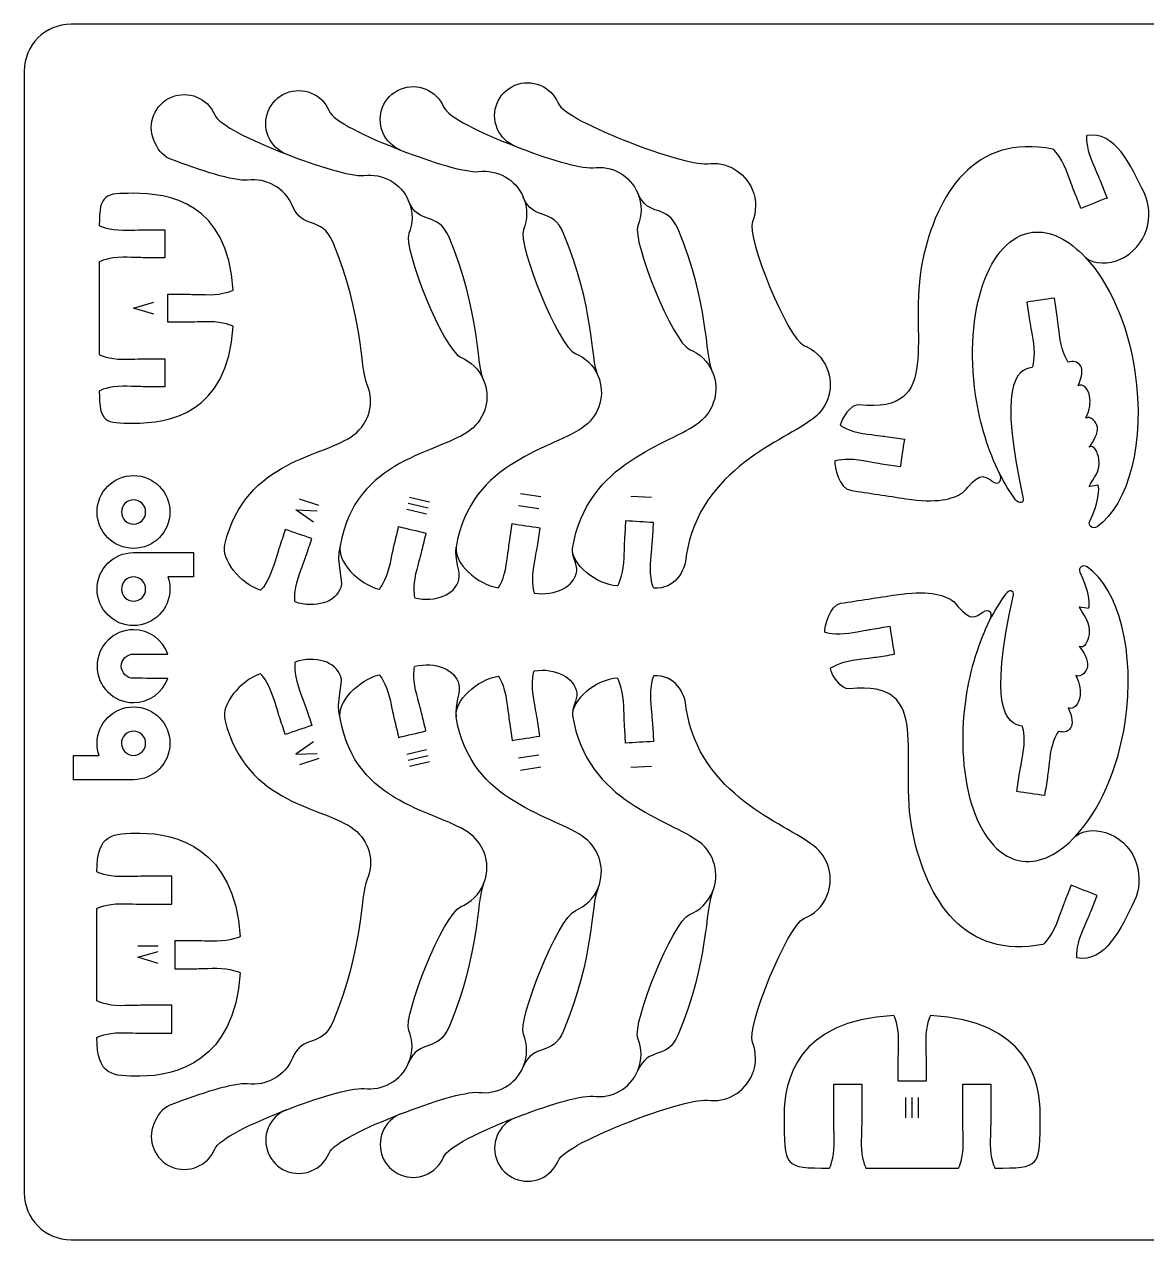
# Model space of a CAD drawing. Extents: x 218 to 438, y 182 to 312.
# Drawn here: x 218.3 to 338.3, y 182.2 to 312.2 of the extents above; entities that cross this region are included whole.
import ezdxf

# ---------------------------------------------------------------- set-up
doc = ezdxf.new("R2010")
doc.units = 0
doc.header["$MEASUREMENT"] = 0
doc.layers.add('DEFAULT', color=7, linetype='CONTINUOUS')

msp = doc.modelspace()

# ---------------------------------------------------------------- linework, layer by layer
at = {"layer": 'DEFAULT', "color": 7}
for points in [[(232.14, 281.19), (229.95, 281.85), (232.14, 282.47)], [(249.78, 260.72), (247.71, 261.41)], [(261.61, 261.08), (259.48, 261.59)], [(273.5, 261.67), (271.34, 261.99)], [(285.34, 261.57), (283.16, 261.7)], [(249.19, 258.96), (247.33, 260.28), (249.6, 260.17)], [(261.3, 259.8), (259.17, 260.31)], [(261.45, 260.44), (259.33, 260.95)], [(273.3, 260.36), (271.14, 260.69)], [(249.19, 235.44), (247.33, 234.12), (249.6, 234.22)], [(261.3, 234.6), (259.17, 234.09)], [(273.3, 234.04), (271.14, 233.71)], [(249.78, 233.68), (247.71, 232.98)], [(261.45, 233.96), (259.33, 233.45)], [(261.61, 233.31), (259.48, 232.8)], [(273.5, 232.73), (271.34, 232.4)], [(285.34, 232.83), (283.16, 232.7)], [(232.6, 213.61), (230.42, 213.61)], [(232.6, 211.75), (230.42, 212.42), (232.6, 213.04)], [(312.57, 195.22), (312.57, 197.4)], [(313.24, 195.22), (313.24, 197.4)], [(313.9, 195.22), (313.9, 197.4)]]:
    msp.add_lwpolyline(points, dxfattribs=at)
at = {"layer": 'DEFAULT', "color": 1}
for points, knots in [([(438.27, 187.2), (438.27, 184.44), (436.03, 182.2), (433.27, 182.2), (363.27, 182.2), (293.27, 182.2), (223.27, 182.2), (220.51, 182.2), (218.27, 184.44), (218.27, 187.2), (218.27, 227.2), (218.27, 267.2), (218.27, 307.2), (218.27, 309.96), (220.51, 312.2), (223.27, 312.2), (293.27, 312.2), (363.27, 312.2), (433.27, 312.2), (436.03, 312.2), (438.27, 309.96), (438.27, 307.2), (438.27, 267.2), (438.27, 227.2), (438.27, 187.2)], [0, 0, 0, 0, 1, 1, 1, 596.277, 596.277, 596.277, 597.277, 597.277, 597.277, 937.436, 937.436, 937.436, 938.436, 938.436, 938.436, 1533.713, 1533.713, 1533.713, 1534.713, 1534.713, 1534.713, 1874.872, 1874.872, 1874.872, 1874.872]), ([(246.28, 298.32), (245.44, 298.66), (244.74, 299.32), (244.36, 300.22), (243.62, 302.02), (244.46, 304.08), (246.26, 304.84), (248.06, 305.59), (250.12, 304.74), (250.87, 302.95), (251.32, 301.86), (254.79, 300.18), (258.52, 298.74), (261.81, 297.47), (265.33, 296.35), (266.86, 296.44), (268.84, 296.71), (270.83, 295.63), (271.64, 293.7), (272.13, 292.54), (272.09, 291.3), (271.65, 290.23), (271.01, 288.66), (275.39, 277.74), (277.19, 277), (278.26, 276.56), (279.16, 275.72), (279.64, 274.57), (280.45, 272.64), (279.82, 270.46), (278.23, 269.24)], [0, 0, 0, 0, 1, 1, 1, 2, 2, 2, 3, 3, 3, 4, 4, 4, 5, 5, 5, 6, 6, 6, 7, 7, 7, 8, 8, 8, 9, 9, 9, 10, 10, 10, 10]), ([(258.52, 298.74), (257.68, 299.09), (256.98, 299.74), (256.61, 300.64), (255.86, 302.44), (256.7, 304.51), (258.5, 305.26), (260.3, 306.01), (262.37, 305.16), (263.12, 303.36), (263.57, 302.28), (267.04, 300.6), (270.76, 299.16), (274.06, 297.88), (277.57, 296.77), (279.1, 296.86), (281.08, 297.13), (283.08, 296.05), (283.89, 294.12), (284.37, 292.97), (284.34, 291.72), (283.9, 290.65), (283.25, 289.08), (287.63, 278.17), (289.42, 277.43), (290.49, 276.99), (291.4, 276.14), (291.88, 274.99), (292.69, 273.05), (292.06, 270.88), (290.48, 269.65)], [0, 0, 0, 0, 1, 1, 1, 2, 2, 2, 3, 3, 3, 4, 4, 4, 5, 5, 5, 6, 6, 6, 7, 7, 7, 8, 8, 8, 9, 9, 9, 10, 10, 10, 10]), ([(270.77, 299.16), (269.93, 299.5), (269.22, 300.16), (268.85, 301.06), (268.1, 302.86), (268.95, 304.93), (270.74, 305.68), (272.54, 306.43), (274.61, 305.58), (275.36, 303.78), (275.81, 302.7), (279.28, 301.02), (283, 299.58), (286.3, 298.3), (289.82, 297.2), (291.34, 297.29), (293.32, 297.55), (295.32, 296.47), (296.13, 294.54), (296.61, 293.39), (296.58, 292.15), (296.14, 291.07), (295.49, 289.5), (299.87, 278.59), (301.66, 277.86), (302.73, 277.42), (303.64, 276.57), (304.12, 275.41), (304.93, 273.48), (304.3, 271.31), (302.71, 270.08), (299.56, 267.61), (290.56, 264.76), (289.07, 255.37), (288.96, 253.71), (287.88, 251.75), (285.59, 251.89), (285.54, 251.89), (285.16, 253.04), (285.25, 254.42), (285.33, 255.79), (285.43, 256.57), (285.45, 256.91), (285.49, 257.57), (285.54, 258.24), (285.58, 258.9), (284.58, 258.97), (283.58, 259.03), (282.58, 259.09), (282.54, 258.42), (282.5, 257.76), (282.46, 257.09), (282.44, 256.75), (282.44, 255.97), (282.35, 254.59), (282.27, 253.21), (281.75, 252.13), (281.7, 252.13), (279.41, 252.27), (276.8, 254.46), (276.91, 256.12), (278.4, 265.52), (287.32, 267.18), (290.48, 269.65)], [0, 0, 0, 0, 1, 1, 1, 2, 2, 2, 3, 3, 3, 4, 4, 4, 5, 5, 5, 6, 6, 6, 7, 7, 7, 8, 8, 8, 9, 9, 9, 10, 10, 10, 11, 11, 11, 12, 12, 12, 13, 13, 13, 14, 14, 14, 19.664073, 19.664073, 19.664073, 28.162429, 28.162429, 28.162429, 33.827376, 33.827376, 33.827376, 34.827376, 34.827376, 34.827376, 35.827376, 35.827376, 35.827376, 36.827376, 36.827376, 36.827376, 37.827376, 37.827376, 37.827376, 37.827376]), ([(252.07, 256.41), (251.52, 254.48), (252.45, 252.84), (252.12, 251.96), (251.59, 250.38), (249.4, 249.69), (247.23, 250.42), (247.19, 250.44), (247.11, 251.64), (247.56, 252.95), (247.99, 254.26), (248.29, 254.98), (248.4, 255.31), (248.61, 255.94), (248.82, 256.57), (249.03, 257.2), (248.09, 257.52), (247.14, 257.84), (246.19, 258.16), (245.98, 257.53), (245.77, 256.89), (245.55, 256.26), (245.45, 255.94), (245.24, 255.19), (244.8, 253.88), (244.36, 252.56), (243.59, 251.65), (243.53, 251.66), (241.36, 252.39), (239.32, 254.95), (239.72, 256.57), (241.99, 265.81), (250.4, 265.83), (253.55, 268.31), (255.14, 269.53), (255.77, 271.71), (254.96, 273.64), (254.12, 275.64), (254.58, 281), (251.27, 288.92), (250.08, 291.77), (248.06, 290.12), (246.95, 292.78), (246.14, 294.71), (244.14, 295.79), (242.16, 295.52), (240.63, 295.43), (237.12, 296.55), (233.82, 297.82), (232.98, 298.17), (232.5, 298.9), (232.13, 299.8), (231.38, 301.6), (232.22, 303.66), (234.02, 304.41), (235.82, 305.16), (237.88, 304.31), (238.64, 302.52), (239.09, 301.44), (242.53, 299.77), (246.26, 298.33), (249.56, 297.05), (253.07, 295.93), (254.6, 296.02), (256.58, 296.29), (258.58, 295.21), (259.38, 293.28), (259.87, 292.13), (259.84, 290.88), (259.4, 289.81), (258.75, 288.24), (263.15, 277.32), (264.94, 276.59), (266.01, 276.15), (266.92, 275.29), (267.4, 274.14), (268.21, 272.21), (267.58, 270.03), (265.99, 268.81)], [0, 0, 0, 0, 1, 1, 1, 2, 2, 2, 3, 3, 3, 4, 4, 4, 9.668082, 9.668082, 9.668082, 18.166403, 18.166403, 18.166403, 23.833546, 23.833546, 23.833546, 24.833546, 24.833546, 24.833546, 25.833546, 25.833546, 25.833546, 26.833546, 26.833546, 26.833546, 27.833546, 27.833546, 27.833546, 28.833546, 28.833546, 28.833546, 29.833546, 29.833546, 29.833546, 30.833546, 30.833546, 30.833546, 31.833546, 31.833546, 31.833546, 32.833546, 32.833546, 32.833546, 33.833546, 33.833546, 33.833546, 34.833546, 34.833546, 34.833546, 35.833546, 35.833546, 35.833546, 36.833546, 36.833546, 36.833546, 37.833546, 37.833546, 37.833546, 38.833546, 38.833546, 38.833546, 39.833546, 39.833546, 39.833546, 40.833546, 40.833546, 40.833546, 41.833546, 41.833546, 41.833546, 42.833546, 42.833546, 42.833546, 42.833546]), ([(331.77, 287.26), (332.63, 286.49), (334.31, 286.54), (335.42, 287.03), (338.44, 288.38), (339.18, 291.83), (338.03, 294.2), (336.63, 297.11), (334.93, 300.85), (331.9, 300.29), (331.85, 300.25), (331.85, 299.06), (332.37, 297.78), (332.88, 296.5), (333.21, 295.8), (333.34, 295.48), (333.58, 294.86), (333.83, 294.24), (334.08, 293.62), (333.15, 293.25), (332.22, 292.88), (331.29, 292.51), (331.05, 293.13), (330.8, 293.75), (330.55, 294.37), (330.43, 294.68), (330.18, 295.42), (329.67, 296.71), (329.16, 297.99), (328.33, 298.86), (328.28, 298.84), (319.86, 300.53), (315.85, 294.06), (314.34, 286.89), (312.7, 278.85), (316.74, 270.49), (307.58, 271.51), (306.66, 271.61), (305.65, 269.98), (305.55, 269.32), (305.54, 269.27), (306.58, 268.65), (307.95, 268.44), (309.32, 268.24), (310.09, 268.16), (310.43, 268.12), (311.09, 268.01), (311.74, 267.91), (312.4, 267.81), (312.25, 266.82), (312.1, 265.83), (311.95, 264.85), (311.29, 264.95), (310.63, 265.05), (309.97, 265.15), (309.63, 265.2), (308.87, 265.37), (307.51, 265.58), (306.14, 265.79), (304.96, 265.52), (304.96, 265.46), (304.88, 264.92), (305.47, 262.53), (306.63, 262.36), (308.61, 262.05), (310.59, 261.75), (312.57, 261.45), (315.78, 260.95), (317.63, 261.4), (318.61, 262.09), (318.82, 262.24), (318.99, 262.45), (319.18, 262.68), (320.59, 264.37), (321.1, 263.81), (321.83, 263.31), (322.61, 262.79), (322.9, 263.49), (322.57, 264.17)], [0, 0, 0, 0, 1, 1, 1, 2, 2, 2, 3, 3, 3, 4, 4, 4, 5, 5, 5, 10.670394, 10.670394, 10.670394, 19.17153, 19.17153, 19.17153, 24.841553, 24.841553, 24.841553, 25.841553, 25.841553, 25.841553, 26.841553, 26.841553, 26.841553, 27.841553, 27.841553, 27.841553, 28.841553, 28.841553, 28.841553, 29.841553, 29.841553, 29.841553, 30.841553, 30.841553, 30.841553, 31.841553, 31.841553, 31.841553, 37.50827, 37.50827, 37.50827, 46.006899, 46.006899, 46.006899, 51.672628, 51.672628, 51.672628, 52.672628, 52.672628, 52.672628, 53.672628, 53.672628, 53.672628, 54.672628, 54.672628, 54.672628, 71.712308, 71.712308, 71.712308, 72.712308, 72.712308, 72.712308, 73.712308, 73.712308, 73.712308, 74.712308, 74.712308, 74.712308, 75.712308, 75.712308, 75.712308, 75.712308]), ([(226.29, 286.78), (226.29, 286.83), (227.41, 287.28), (228.8, 287.28), (230.18, 287.28), (230.95, 287.23), (231.3, 287.23), (231.96, 287.23), (232.63, 287.23), (233.29, 287.23), (233.29, 288.23), (233.29, 289.23), (233.29, 290.23), (232.63, 290.23), (231.96, 290.23), (231.3, 290.23), (230.95, 290.23), (230.18, 290.18), (228.8, 290.18), (227.41, 290.18), (226.29, 290.62), (226.29, 290.68), (226.29, 294.12), (226.95, 294.12), (229.93, 294.12), (233.69, 294.12), (240, 293.24), (240.62, 283.78), (240.62, 283.73), (239.5, 283.28), (238.12, 283.28), (236.74, 283.28), (235.96, 283.33), (235.62, 283.33), (234.95, 283.33), (234.29, 283.33), (233.62, 283.33), (233.62, 282.33), (233.62, 281.33), (233.62, 280.33), (234.29, 280.33), (234.95, 280.33), (235.62, 280.33), (235.96, 280.33), (236.74, 280.38), (238.12, 280.38), (239.5, 280.38), (240.62, 279.93), (240.62, 279.88), (240, 270.43), (233.68, 269.54), (229.93, 269.54), (226.95, 269.54), (226.29, 269.54), (226.29, 272.97), (226.29, 273.03), (227.41, 273.48), (228.8, 273.48), (230.18, 273.48), (230.95, 273.43), (231.3, 273.43), (231.96, 273.43), (232.63, 273.43), (233.29, 273.43), (233.29, 274.43), (233.29, 275.43), (233.29, 276.43), (232.63, 276.43), (231.96, 276.43), (231.3, 276.43), (230.95, 276.43), (230.18, 276.38), (228.8, 276.38), (227.41, 276.38), (226.29, 276.82), (226.29, 276.88), (226.29, 280.18), (226.29, 283.48), (226.29, 286.78)], [28.053, 28.053, 28.053, 28.053, 29.053, 29.053, 29.053, 30.053, 30.053, 30.053, 35.709, 35.709, 35.709, 44.209, 44.209, 44.209, 49.865, 49.865, 49.865, 50.865, 50.865, 50.865, 51.865, 51.865, 51.865, 52.865, 52.865, 52.865, 53.865, 53.865, 53.865, 54.865, 54.865, 54.865, 55.865, 55.865, 55.865, 61.531, 61.531, 61.531, 70.031, 70.031, 70.031, 75.697, 75.697, 75.697, 76.697, 76.697, 76.697, 77.697, 77.697, 77.697, 78.697, 78.697, 78.697, 79.697, 79.697, 79.697, 80.697, 80.697, 80.697, 81.697, 81.697, 81.697, 87.353, 87.353, 87.353, 95.853, 95.853, 95.853, 101.509, 101.509, 101.509, 102.509, 102.509, 102.509, 103.509, 103.509, 103.509, 131.562, 131.562, 131.562, 131.562]), ([(291.88, 274.99), (291.05, 276.99), (291.5, 282.35), (288.19, 290.27), (287, 293.12), (285, 291.46), (283.89, 294.12)], [0, 0, 0, 0, 1, 1, 1, 2, 2, 2, 2]), ([(267.4, 274.14), (266.56, 276.14), (267.02, 281.5), (263.71, 289.42), (262.52, 292.27), (260.5, 290.62), (259.38, 293.28)], [0, 0, 0, 0, 1, 1, 1, 2, 2, 2, 2]), ([(279.64, 274.57), (278.8, 276.57), (279.26, 281.93), (275.95, 289.84), (274.76, 292.7), (272.75, 291.04), (271.64, 293.7)], [0, 0, 0, 0, 1, 1, 1, 2, 2, 2, 2]), ([(320.02, 272.54), (320.48, 269.4), (321.39, 266.53), (322.57, 264.17), (323.1, 263.12), (323.68, 262.17), (324.3, 261.34), (324.67, 260.85), (325.21, 260.99), (325.11, 261.46), (322.46, 273.5), (324.27, 275.23), (326.06, 275.49), (326.12, 275.5), (326.4, 276.67), (326.2, 278.04), (326, 279.41), (325.84, 280.17), (325.78, 280.51), (325.69, 281.17), (325.59, 281.83), (325.49, 282.49), (326.48, 282.63), (327.47, 282.78), (328.46, 282.92), (328.56, 282.26), (328.65, 281.6), (328.75, 280.95), (328.8, 280.61), (328.87, 279.83), (329.07, 278.46), (329.27, 277.1), (329.88, 276.05), (329.93, 276.06), (330.52, 276.15), (330.83, 276.24), (331.28, 275.62), (331.48, 275.35), (331.44, 274.5), (330.97, 273.54), (331.54, 273.84), (332.11, 273.11), (332.21, 272.42), (332.31, 271.76), (332.27, 271.03), (331.8, 270.07), (332.36, 270.38), (332.94, 269.64), (333.06, 269.11), (333.12, 268.49), (332.67, 267.54), (332.14, 266.97), (332.71, 267.28), (333.1, 266.4), (333.2, 265.7), (333.4, 264.39), (332.63, 263.72), (332.16, 262.76), (332.16, 262.76), (332.58, 262.82), (333.09, 262.9), (333.33, 262.64), (333.19, 260.98), (332.22, 259.04), (332.01, 258.62), (332.52, 258.13), (333.01, 258.46), (336.4, 260.81), (338.17, 267.53), (337.06, 275.05), (336.31, 280.16), (334.26, 284.59), (331.77, 287.26), (330, 289.16), (328, 290.19), (326.09, 289.95), (321.4, 289.37), (318.71, 281.43), (320.02, 272.54)], [1, 1, 1, 1, 2, 2, 2, 3, 3, 3, 4, 4, 4, 5, 5, 5, 6, 6, 6, 7, 7, 7, 12.667369, 12.667369, 12.667369, 21.161368, 21.161368, 21.161368, 26.827196, 26.827196, 26.827196, 27.827196, 27.827196, 27.827196, 28.827196, 28.827196, 28.827196, 29.827196, 29.827196, 29.827196, 30.827196, 30.827196, 30.827196, 31.827196, 31.827196, 31.827196, 32.827196, 32.827196, 32.827196, 33.827196, 33.827196, 33.827196, 34.827196, 34.827196, 34.827196, 35.827196, 35.827196, 35.827196, 36.827196, 36.827196, 36.827196, 37.827196, 37.827196, 37.827196, 38.827196, 38.827196, 38.827196, 39.827196, 39.827196, 39.827196, 40.827196, 40.827196, 40.827196, 41.827196, 41.827196, 41.827196, 42.827196, 42.827196, 42.827196, 43.827196, 43.827196, 43.827196, 43.827196]), ([(278.23, 269.24), (275.08, 266.77), (265.95, 265.65), (264.46, 256.26), (264.21, 254.61), (266.69, 252.27), (268.96, 251.93), (269.01, 251.92), (269.62, 252.96), (269.82, 254.33), (270.03, 255.7), (270.1, 256.47), (270.15, 256.81), (270.25, 257.47), (270.35, 258.13), (270.44, 258.79), (271.43, 258.64), (272.42, 258.49), (273.41, 258.34), (273.31, 257.68), (273.21, 257.02), (273.11, 256.36), (273.06, 256.03), (272.9, 255.27), (272.69, 253.9), (272.49, 252.53), (272.76, 251.36), (272.82, 251.35), (275.08, 251.01), (277.11, 252.07), (277.36, 253.71), (277.43, 254.5), (276.78, 255.31), (276.91, 256.12)], [0, 0, 0, 0, 1, 1, 1, 2, 2, 2, 3, 3, 3, 4, 4, 4, 9.664924, 9.664924, 9.664924, 18.165129, 18.165129, 18.165129, 23.835295, 23.835295, 23.835295, 24.835295, 24.835295, 24.835295, 25.835295, 25.835295, 25.835295, 26.835295, 26.835295, 26.835295, 27.835295, 27.835295, 27.835295, 27.835295]), ([(265.99, 268.81), (262.84, 266.34), (253.56, 265.8), (252.07, 256.41), (251.68, 254.79), (254.01, 252.31), (256.23, 251.78), (256.29, 251.76), (256.98, 252.75), (257.31, 254.09), (257.63, 255.44), (257.76, 256.2), (257.84, 256.53), (258, 257.18), (258.16, 257.83), (258.31, 258.48), (259.29, 258.24), (260.26, 258.01), (261.23, 257.78), (261.07, 257.13), (260.92, 256.48), (260.76, 255.83), (260.68, 255.5), (260.45, 254.76), (260.13, 253.41), (259.8, 252.07), (259.98, 250.87), (260.03, 250.86), (262.25, 250.33), (264.37, 251.2), (264.76, 252.82), (264.97, 253.59), (264.26, 255), (264.46, 256.26)], [0, 0, 0, 0, 1, 1, 1, 2, 2, 2, 3, 3, 3, 4, 4, 4, 9.66801, 9.66801, 9.66801, 18.165317, 18.165317, 18.165317, 23.833093, 23.833093, 23.833093, 24.833093, 24.833093, 24.833093, 25.833093, 25.833093, 25.833093, 26.833093, 26.833093, 26.833093, 27.833093, 27.833093, 27.833093, 27.833093]), ([(318.97, 240.09), (319.43, 243.23), (320.33, 246.09), (321.52, 248.45), (322.04, 249.5), (322.62, 250.45), (323.25, 251.28), (323.61, 251.77), (324.16, 251.64), (324.06, 251.17), (321.41, 239.12), (323.22, 237.4), (325.01, 237.13), (325.07, 237.13), (325.35, 235.96), (325.14, 234.58), (324.94, 233.22), (324.78, 232.46), (324.73, 232.12), (324.63, 231.46), (324.54, 230.8), (324.44, 230.14), (325.43, 229.99), (326.42, 229.85), (327.4, 229.7), (327.5, 230.36), (327.6, 231.02), (327.7, 231.68), (327.75, 232.02), (327.81, 232.79), (328.01, 234.17), (328.22, 235.53), (328.82, 236.57), (328.88, 236.56), (329.47, 236.48), (329.77, 236.38), (330.22, 237), (330.42, 237.28), (330.38, 238.13), (329.92, 239.09), (330.48, 238.78), (331.06, 239.51), (331.16, 240.21), (331.25, 240.86), (331.21, 241.6), (330.74, 242.56), (331.31, 242.25), (331.89, 242.99), (332, 243.52), (332.06, 244.13), (331.62, 245.09), (331.09, 245.66), (331.66, 245.35), (332.05, 246.23), (332.15, 246.93), (332.34, 248.23), (331.58, 248.9), (331.11, 249.86), (331.11, 249.86), (331.53, 249.8), (332.04, 249.73), (332.28, 249.98), (332.14, 251.65), (331.17, 253.59), (330.96, 254.01), (331.47, 254.5), (331.95, 254.16), (335.35, 251.81), (337.12, 245.1), (336.01, 237.57), (335.26, 232.46), (333.21, 228.04), (330.72, 225.37), (328.95, 223.46), (326.95, 222.44), (325.04, 222.68), (320.35, 223.26), (317.66, 231.2), (318.97, 240.09)], [1, 1, 1, 1, 2, 2, 2, 3, 3, 3, 4, 4, 4, 5, 5, 5, 6, 6, 6, 7, 7, 7, 12.667515, 12.667515, 12.667515, 21.162503, 21.162503, 21.162503, 26.828185, 26.828185, 26.828185, 27.828185, 27.828185, 27.828185, 28.828185, 28.828185, 28.828185, 29.828185, 29.828185, 29.828185, 30.828185, 30.828185, 30.828185, 31.828185, 31.828185, 31.828185, 32.828185, 32.828185, 32.828185, 33.828185, 33.828185, 33.828185, 34.828185, 34.828185, 34.828185, 35.828185, 35.828185, 35.828185, 36.828185, 36.828185, 36.828185, 37.828185, 37.828185, 37.828185, 38.828185, 38.828185, 38.828185, 39.828185, 39.828185, 39.828185, 40.828185, 40.828185, 40.828185, 41.828185, 41.828185, 41.828185, 42.828185, 42.828185, 42.828185, 43.828185, 43.828185, 43.828185, 43.828185]), ([(330.72, 225.37), (331.58, 226.14), (333.25, 226.09), (334.36, 225.59), (337.39, 224.25), (338.13, 220.8), (336.98, 218.42), (335.58, 215.51), (333.88, 211.78), (330.85, 212.34), (330.8, 212.37), (330.8, 213.57), (331.31, 214.85), (331.82, 216.13), (332.16, 216.83), (332.28, 217.15), (332.53, 217.77), (332.78, 218.39), (333.02, 219.01), (332.1, 219.38), (331.17, 219.75), (330.24, 220.12), (329.99, 219.5), (329.74, 218.88), (329.5, 218.26), (329.37, 217.95), (329.13, 217.21), (328.62, 215.92), (328.1, 214.64), (327.28, 213.76), (327.22, 213.79), (318.81, 212.1), (314.79, 218.57), (313.29, 225.74), (311.64, 233.78), (315.69, 242.14), (306.52, 241.12), (305.61, 241.01), (304.6, 242.64), (304.5, 243.31), (304.49, 243.36), (305.53, 243.97), (306.89, 244.18), (308.26, 244.39), (309.04, 244.46), (309.37, 244.51), (310.03, 244.61), (310.69, 244.71), (311.35, 244.82), (311.2, 245.8), (311.04, 246.79), (310.89, 247.78), (310.23, 247.68), (309.58, 247.58), (308.92, 247.47), (308.58, 247.42), (307.82, 247.26), (306.45, 247.05), (305.09, 246.84), (303.91, 247.11), (303.91, 247.17), (303.82, 247.71), (304.42, 250.09), (305.58, 250.27), (307.56, 250.57), (309.54, 250.88), (311.52, 251.18), (314.73, 251.68), (316.57, 251.23), (317.56, 250.54), (317.77, 250.39), (317.93, 250.17), (318.12, 249.94), (319.54, 248.26), (320.04, 248.81), (320.78, 249.32), (321.55, 249.84), (321.85, 249.14), (321.52, 248.45)], [0, 0, 0, 0, 1, 1, 1, 2, 2, 2, 3, 3, 3, 4, 4, 4, 5, 5, 5, 10.672622, 10.672622, 10.672622, 19.174687, 19.174687, 19.174687, 24.845268, 24.845268, 24.845268, 25.845268, 25.845268, 25.845268, 26.845268, 26.845268, 26.845268, 27.845268, 27.845268, 27.845268, 28.845268, 28.845268, 28.845268, 29.845268, 29.845268, 29.845268, 30.845268, 30.845268, 30.845268, 31.845268, 31.845268, 31.845268, 37.510009, 37.510009, 37.510009, 46.008637, 46.008637, 46.008637, 51.673379, 51.673379, 51.673379, 52.673379, 52.673379, 52.673379, 53.673379, 53.673379, 53.673379, 54.673379, 54.673379, 54.673379, 71.713059, 71.713059, 71.713059, 72.713059, 72.713059, 72.713059, 73.713059, 73.713059, 73.713059, 74.713059, 74.713059, 74.713059, 75.713059, 75.713059, 75.713059, 75.713059]), ([(252.07, 237.99), (251.52, 239.91), (252.45, 241.56), (252.12, 242.44), (251.59, 244.02), (249.4, 244.7), (247.23, 243.98), (247.19, 243.96), (247.11, 242.76), (247.56, 241.44), (247.99, 240.13), (248.29, 239.41), (248.4, 239.09), (248.61, 238.46), (248.82, 237.83), (249.03, 237.19), (248.09, 236.88), (247.14, 236.56), (246.19, 236.24), (245.98, 236.87), (245.77, 237.5), (245.55, 238.13), (245.45, 238.46), (245.24, 239.21), (244.8, 240.52), (244.36, 241.83), (243.59, 242.75), (243.53, 242.73), (241.36, 242), (239.32, 239.45), (239.72, 237.83), (241.99, 228.59), (250.4, 228.56), (253.55, 226.09), (255.14, 224.87), (255.77, 222.69), (254.96, 220.76), (254.12, 218.76), (254.58, 213.4), (251.27, 205.48), (250.08, 202.63), (248.06, 204.28), (246.95, 201.62), (246.14, 199.69), (244.14, 198.61), (242.16, 198.88), (240.63, 198.97), (237.12, 197.85), (233.82, 196.57), (232.98, 196.23), (232.5, 195.5), (232.13, 194.6), (231.38, 192.8), (232.22, 190.74), (234.02, 189.99), (235.82, 189.23), (237.88, 190.08), (238.64, 191.88), (239.09, 192.96), (242.53, 194.63), (246.26, 196.07), (249.56, 197.35), (253.07, 198.46), (254.6, 198.37), (256.58, 198.11), (258.58, 199.19), (259.38, 201.12), (259.87, 202.27), (259.84, 203.51), (259.4, 204.59), (258.75, 206.16), (263.15, 217.08), (264.94, 217.81), (266.01, 218.25), (266.92, 219.1), (267.4, 220.26), (268.21, 222.19), (267.58, 224.36), (265.99, 225.59)], [0, 0, 0, 0, 1, 1, 1, 2, 2, 2, 3, 3, 3, 4, 4, 4, 9.665868, 9.665868, 9.665868, 18.163241, 18.163241, 18.163241, 23.828169, 23.828169, 23.828169, 24.828169, 24.828169, 24.828169, 25.828169, 25.828169, 25.828169, 26.828169, 26.828169, 26.828169, 27.828169, 27.828169, 27.828169, 28.828169, 28.828169, 28.828169, 29.828169, 29.828169, 29.828169, 30.828169, 30.828169, 30.828169, 31.828169, 31.828169, 31.828169, 32.828169, 32.828169, 32.828169, 33.828169, 33.828169, 33.828169, 34.828169, 34.828169, 34.828169, 35.828169, 35.828169, 35.828169, 36.828169, 36.828169, 36.828169, 37.828169, 37.828169, 37.828169, 38.828169, 38.828169, 38.828169, 39.828169, 39.828169, 39.828169, 40.828169, 40.828169, 40.828169, 41.828169, 41.828169, 41.828169, 42.828169, 42.828169, 42.828169, 42.828169]), ([(265.99, 225.59), (262.84, 228.06), (253.56, 228.6), (252.07, 237.99), (251.68, 239.61), (254.01, 242.08), (256.23, 242.62), (256.29, 242.63), (256.98, 241.65), (257.31, 240.31), (257.63, 238.96), (257.76, 238.2), (257.84, 237.86), (258, 237.22), (258.16, 236.57), (258.31, 235.92), (259.29, 236.15), (260.26, 236.39), (261.23, 236.62), (261.07, 237.27), (260.92, 237.92), (260.76, 238.56), (260.68, 238.9), (260.45, 239.64), (260.13, 240.99), (259.8, 242.33), (259.98, 243.52), (260.03, 243.53), (262.25, 244.07), (264.37, 243.2), (264.76, 241.58), (264.97, 240.81), (264.26, 239.39), (264.46, 238.14)], [0, 0, 0, 0, 1, 1, 1, 2, 2, 2, 3, 3, 3, 4, 4, 4, 9.666066, 9.666066, 9.666066, 18.163373, 18.163373, 18.163373, 23.829204, 23.829204, 23.829204, 24.829204, 24.829204, 24.829204, 25.829204, 25.829204, 25.829204, 26.829204, 26.829204, 26.829204, 27.829204, 27.829204, 27.829204, 27.829204]), ([(278.23, 225.16), (275.08, 227.63), (265.95, 228.75), (264.46, 238.14), (264.22, 239.79), (266.69, 242.12), (268.96, 242.47), (269.01, 242.47), (269.62, 241.43), (269.82, 240.07), (270.03, 238.7), (270.1, 237.93), (270.15, 237.59), (270.25, 236.93), (270.35, 236.27), (270.44, 235.61), (271.43, 235.76), (272.42, 235.91), (273.41, 236.06), (273.31, 236.71), (273.21, 237.37), (273.11, 238.03), (273.06, 238.37), (272.9, 239.13), (272.69, 240.5), (272.49, 241.87), (272.76, 243.04), (272.82, 243.05), (275.08, 243.39), (277.11, 242.33), (277.36, 240.68), (277.43, 239.9), (276.78, 239.08), (276.91, 238.27)], [0, 0, 0, 0, 1, 1, 1, 2, 2, 2, 3, 3, 3, 4, 4, 4, 9.664924, 9.664924, 9.664924, 18.165129, 18.165129, 18.165129, 23.833318, 23.833318, 23.833318, 24.833318, 24.833318, 24.833318, 25.833318, 25.833318, 25.833318, 26.833318, 26.833318, 26.833318, 27.833318, 27.833318, 27.833318, 27.833318]), ([(270.77, 195.24), (269.93, 194.9), (269.22, 194.23), (268.85, 193.34), (268.1, 191.53), (268.95, 189.47), (270.74, 188.72), (272.54, 187.97), (274.61, 188.82), (275.36, 190.61), (275.81, 191.7), (279.28, 193.38), (283, 194.82), (286.3, 196.09), (289.82, 197.2), (291.34, 197.11), (293.32, 196.84), (295.32, 197.92), (296.13, 199.86), (296.61, 201.01), (296.58, 202.25), (296.14, 203.32), (295.5, 204.9), (299.87, 215.8), (301.66, 216.54), (302.73, 216.98), (303.64, 217.83), (304.12, 218.98), (304.93, 220.92), (304.3, 223.09), (302.71, 224.32), (299.56, 226.79), (290.56, 229.64), (289.07, 239.03), (288.96, 240.69), (287.88, 242.65), (285.59, 242.51), (285.54, 242.51), (285.16, 241.36), (285.25, 239.98), (285.33, 238.6), (285.43, 237.83), (285.45, 237.49), (285.49, 236.82), (285.54, 236.16), (285.58, 235.49), (284.58, 235.43), (283.58, 235.37), (282.58, 235.31), (282.54, 235.97), (282.5, 236.64), (282.46, 237.3), (282.44, 237.65), (282.44, 238.42), (282.35, 239.8), (282.27, 241.18), (281.75, 242.27), (281.7, 242.27), (279.41, 242.13), (276.8, 239.94), (276.91, 238.27), (278.4, 228.88), (287.32, 227.22), (290.48, 224.74)], [0, 0, 0, 0, 1, 1, 1, 2, 2, 2, 3, 3, 3, 4, 4, 4, 5, 5, 5, 6, 6, 6, 7, 7, 7, 8, 8, 8, 9, 9, 9, 10, 10, 10, 11, 11, 11, 12, 12, 12, 13, 13, 13, 14, 14, 14, 19.664011, 19.664011, 19.664011, 28.162367, 28.162367, 28.162367, 33.827313, 33.827313, 33.827313, 34.827313, 34.827313, 34.827313, 35.827313, 35.827313, 35.827313, 36.827313, 36.827313, 36.827313, 37.827313, 37.827313, 37.827313, 37.827313]), ([(226.04, 207.74), (226.04, 207.68), (227.16, 207.23), (228.54, 207.23), (229.93, 207.23), (230.7, 207.28), (231.04, 207.28), (232.04, 207.28), (233.05, 207.28), (234.05, 207.28), (234.05, 206.28), (234.05, 205.28), (234.05, 204.28), (233.05, 204.28), (232.04, 204.28), (231.04, 204.28), (230.7, 204.28), (229.93, 204.33), (228.54, 204.33), (227.16, 204.33), (226.04, 203.88), (226.04, 203.83), (226.04, 199.68), (227.68, 199.69), (230.68, 199.69), (234.44, 199.69), (240.75, 201.21), (241.37, 210.73), (241.37, 210.79), (240.26, 211.23), (238.87, 211.23), (237.49, 211.23), (236.71, 211.18), (236.37, 211.18), (235.7, 211.18), (235.04, 211.18), (234.37, 211.18), (234.37, 212.18), (234.37, 213.18), (234.37, 214.18), (235.04, 214.18), (235.7, 214.18), (236.37, 214.18), (236.71, 214.18), (237.49, 214.13), (238.87, 214.13), (240.26, 214.13), (241.37, 214.58), (241.37, 214.64), (240.75, 224.16), (234.44, 225.68), (230.68, 225.68), (227.68, 225.68), (226.04, 225.68), (226.04, 221.53), (226.04, 221.48), (227.16, 221.03), (228.54, 221.03), (229.93, 221.03), (230.7, 221.08), (231.04, 221.08), (232.04, 221.08), (233.05, 221.08), (234.05, 221.08), (234.05, 220.08), (234.05, 219.08), (234.05, 218.08), (233.05, 218.08), (232.04, 218.08), (231.04, 218.08), (230.7, 218.08), (229.93, 218.13), (228.54, 218.13), (227.16, 218.13), (226.04, 217.68), (226.04, 217.63), (226.04, 214.33), (226.04, 211.03), (226.04, 207.74)], [28.049, 28.049, 28.049, 28.049, 29.049, 29.049, 29.049, 30.049, 30.049, 30.049, 38.555, 38.555, 38.555, 47.055, 47.055, 47.055, 55.561, 55.561, 55.561, 56.561, 56.561, 56.561, 57.561, 57.561, 57.561, 58.561, 58.561, 58.561, 59.561, 59.561, 59.561, 60.561, 60.561, 60.561, 61.561, 61.561, 61.561, 67.227, 67.227, 67.227, 75.727, 75.727, 75.727, 81.393, 81.393, 81.393, 82.393, 82.393, 82.393, 83.393, 83.393, 83.393, 84.393, 84.393, 84.393, 85.393, 85.393, 85.393, 86.393, 86.393, 86.393, 87.393, 87.393, 87.393, 95.899, 95.899, 95.899, 104.399, 104.399, 104.399, 112.905, 112.905, 112.905, 113.905, 113.905, 113.905, 114.905, 114.905, 114.905, 142.954, 142.954, 142.954, 142.954]), ([(246.28, 196.08), (245.44, 195.74), (244.74, 195.08), (244.36, 194.18), (243.62, 192.38), (244.46, 190.31), (246.26, 189.56), (248.06, 188.81), (250.12, 189.65), (250.87, 191.45), (251.32, 192.53), (254.79, 194.21), (258.52, 195.65), (261.81, 196.93), (265.33, 198.05), (266.86, 197.96), (268.84, 197.69), (270.84, 198.77), (271.64, 200.7), (272.12, 201.85), (272.09, 203.1), (271.65, 204.17), (271.01, 205.74), (275.39, 216.66), (277.19, 217.39), (278.26, 217.83), (279.16, 218.68), (279.64, 219.83), (280.45, 221.76), (279.82, 223.94), (278.23, 225.16)], [0, 0, 0, 0, 1, 1, 1, 2, 2, 2, 3, 3, 3, 4, 4, 4, 5, 5, 5, 6, 6, 6, 7, 7, 7, 8, 8, 8, 9, 9, 9, 10, 10, 10, 10]), ([(258.52, 195.65), (257.68, 195.31), (256.98, 194.66), (256.61, 193.76), (255.86, 191.96), (256.7, 189.89), (258.5, 189.14), (260.3, 188.39), (262.37, 189.24), (263.12, 191.04), (263.57, 192.12), (267.04, 193.8), (270.76, 195.24), (274.06, 196.51), (277.57, 197.62), (279.1, 197.54), (281.08, 197.27), (283.08, 198.35), (283.89, 200.28), (284.37, 201.43), (284.34, 202.68), (283.9, 203.75), (283.25, 205.32), (287.63, 216.23), (289.42, 216.97), (290.5, 217.41), (291.4, 218.26), (291.88, 219.41), (292.69, 221.34), (292.06, 223.52), (290.48, 224.74)], [0, 0, 0, 0, 1, 1, 1, 2, 2, 2, 3, 3, 3, 4, 4, 4, 5, 5, 5, 6, 6, 6, 7, 7, 7, 8, 8, 8, 9, 9, 9, 10, 10, 10, 10]), ([(267.4, 220.25), (266.56, 218.25), (267.02, 212.89), (263.71, 204.98), (262.52, 202.12), (260.5, 203.78), (259.38, 201.12)], [0, 0, 0, 0, 1, 1, 1, 2, 2, 2, 2]), ([(279.64, 219.83), (278.8, 217.83), (279.26, 212.47), (275.95, 204.55), (274.76, 201.7), (272.75, 203.36), (271.64, 200.7)], [0, 0, 0, 0, 1, 1, 1, 2, 2, 2, 2]), ([(291.88, 219.41), (291.05, 217.41), (291.5, 212.05), (288.19, 204.13), (287, 201.28), (285, 202.94), (283.89, 200.28)], [0, 0, 0, 0, 1, 1, 1, 2, 2, 2, 2]), ([(308.29, 189.86), (308.24, 189.86), (307.79, 190.97), (307.79, 192.36), (307.79, 193.74), (307.84, 194.52), (307.84, 194.86), (307.84, 196.19), (307.84, 197.51), (307.84, 198.84), (306.84, 198.84), (305.84, 198.84), (304.84, 198.84), (304.84, 197.51), (304.84, 196.19), (304.84, 194.86), (304.84, 194.52), (304.89, 193.74), (304.89, 192.36), (304.89, 190.97), (304.44, 189.86), (304.39, 189.86), (299.54, 189.86), (299.54, 189.86), (299.54, 195.48), (299.54, 199.25), (300.88, 205.64), (311.28, 206.17), (311.34, 206.17), (311.78, 205.05), (311.78, 203.67), (311.78, 202.29), (311.74, 201.51), (311.74, 201.17), (311.74, 200.5), (311.74, 199.84), (311.74, 199.17), (312.74, 199.17), (313.73, 199.17), (314.73, 199.17), (314.73, 199.84), (314.73, 200.5), (314.73, 201.17), (314.73, 201.51), (314.69, 202.29), (314.69, 203.67), (314.69, 205.05), (315.13, 206.17), (315.19, 206.17), (325.58, 205.64), (326.93, 199.25), (326.93, 195.48), (326.93, 189.86), (326.93, 189.86), (322.09, 189.86), (322.04, 189.86), (321.59, 190.97), (321.59, 192.36), (321.59, 193.74), (321.64, 194.52), (321.64, 194.86), (321.64, 196.19), (321.64, 197.51), (321.64, 198.84), (320.64, 198.84), (319.64, 198.84), (318.64, 198.84), (318.64, 197.51), (318.64, 196.19), (318.64, 194.86), (318.64, 194.52), (318.69, 193.74), (318.69, 192.36), (318.69, 190.97), (318.24, 189.86), (318.18, 189.86), (314.89, 189.86), (311.59, 189.86), (308.29, 189.86)], [28.051, 28.051, 28.051, 28.051, 29.051, 29.051, 29.051, 30.051, 30.051, 30.051, 41.342, 41.342, 41.342, 49.842, 49.842, 49.842, 61.133, 61.133, 61.133, 62.133, 62.133, 62.133, 63.133, 63.133, 63.133, 64.133, 64.133, 64.133, 65.133, 65.133, 65.133, 66.133, 66.133, 66.133, 67.133, 67.133, 67.133, 72.799, 72.799, 72.799, 81.299, 81.299, 81.299, 86.965, 86.965, 86.965, 87.965, 87.965, 87.965, 88.965, 88.965, 88.965, 89.965, 89.965, 89.965, 90.965, 90.965, 90.965, 91.965, 91.965, 91.965, 92.965, 92.965, 92.965, 104.256, 104.256, 104.256, 112.755, 112.755, 112.755, 124.046, 124.046, 124.046, 125.046, 125.046, 125.046, 126.046, 126.046, 126.046, 154.097, 154.097, 154.097, 154.097])]:
    msp.add_open_spline(points, degree=3, knots=knots, dxfattribs=at)
at = {"layer": 'DEFAULT', "color": 7}
for points, knots in [([(233.85, 260.04), (233.85, 262.19), (232.11, 263.93), (229.95, 263.93), (227.8, 263.94), (226.06, 262.19), (226.06, 260.04), (226.06, 257.89), (227.8, 256.14), (229.96, 256.14), (232.11, 256.14), (233.85, 257.89), (233.85, 260.04)], [1, 1, 1, 1, 2, 2, 2, 3, 3, 3, 4, 4, 4, 5, 5, 5, 5]), ([(228.66, 260.04), (228.66, 260.76), (229.24, 261.34), (229.95, 261.34), (230.67, 261.34), (231.25, 260.76), (231.25, 260.04), (231.25, 259.32), (230.67, 258.74), (229.96, 258.74), (229.24, 258.74), (228.66, 259.32), (228.66, 260.04)], [0, 0, 0, 0, 1, 1, 1, 2, 2, 2, 3, 3, 3, 4, 4, 4, 4]), ([(233.85, 251.79), (233.85, 252.25), (233.77, 252.68), (233.63, 253.09), (234.54, 253.09), (235.46, 253.09), (236.37, 253.09), (236.37, 253.96), (236.37, 254.82), (236.37, 255.69), (234.23, 255.69), (232.09, 255.69), (229.95, 255.69), (227.8, 255.69), (226.06, 253.94), (226.06, 251.79), (226.06, 249.64), (227.8, 247.89), (229.95, 247.89), (232.11, 247.9), (233.85, 249.64), (233.85, 251.79)], [1, 1, 1, 1, 2, 2, 2, 9.763002, 9.763002, 9.763002, 17.122003, 17.122003, 17.122003, 35.305004, 35.305004, 35.305004, 36.305004, 36.305004, 36.305004, 37.305004, 37.305004, 37.305004, 38.305004, 38.305004, 38.305004, 38.305004]), ([(228.66, 251.79), (228.66, 252.51), (229.24, 253.09), (229.95, 253.09), (230.67, 253.09), (231.25, 252.51), (231.25, 251.79), (231.25, 251.07), (230.67, 250.49), (229.95, 250.49), (229.24, 250.49), (228.66, 251.08), (228.66, 251.79)], [1, 1, 1, 1, 2, 2, 2, 3, 3, 3, 4, 4, 4, 5, 5, 5, 5]), ([(229.95, 239.65), (227.8, 239.65), (226.06, 241.39), (226.06, 243.54), (226.06, 245.7), (227.8, 247.44), (229.95, 247.44), (231.65, 247.44), (233.09, 246.36), (233.63, 244.84), (232.4, 244.84), (231.18, 244.84), (229.95, 244.84), (229.24, 244.84), (228.65, 244.26), (228.65, 243.54), (228.66, 242.83), (229.24, 242.24), (229.95, 242.25), (231.18, 242.24), (232.4, 242.24), (233.63, 242.24), (233.09, 240.73), (231.65, 239.65), (229.95, 239.65)], [0, 0, 0, 0, 1, 1, 1, 2, 2, 2, 3, 3, 3, 13.418002, 13.418002, 13.418002, 14.418002, 14.418002, 14.418002, 15.418002, 15.418002, 15.418002, 25.842002, 25.842002, 25.842002, 26.842002, 26.842002, 26.842002, 26.842002]), ([(233.85, 235.3), (233.85, 237.45), (232.11, 239.19), (229.95, 239.19), (227.8, 239.19), (226.06, 237.45), (226.06, 235.29), (226.06, 234.84), (226.13, 234.4), (226.28, 234), (225.37, 234), (224.45, 234), (223.54, 234), (223.54, 233.13), (223.54, 232.27), (223.54, 231.4), (225.68, 231.4), (227.82, 231.4), (229.95, 231.4), (232.11, 231.4), (233.85, 233.14), (233.85, 235.3)], [1, 1, 1, 1, 2, 2, 2, 3, 3, 3, 4, 4, 4, 11.77, 11.77, 11.77, 19.131007, 19.131007, 19.131007, 37.305007, 37.305007, 37.305007, 38.305007, 38.305007, 38.305007, 38.305007]), ([(228.66, 235.3), (228.65, 236.01), (229.24, 236.59), (229.95, 236.59), (230.67, 236.59), (231.25, 236.01), (231.25, 235.3), (231.25, 234.58), (230.67, 234), (229.95, 234), (229.24, 234), (228.66, 234.58), (228.66, 235.3)], [1, 1, 1, 1, 2, 2, 2, 3, 3, 3, 4, 4, 4, 5, 5, 5, 5])]:
    msp.add_open_spline(points, degree=3, knots=knots, dxfattribs=at)

doc.saveas('drawing.dxf')
